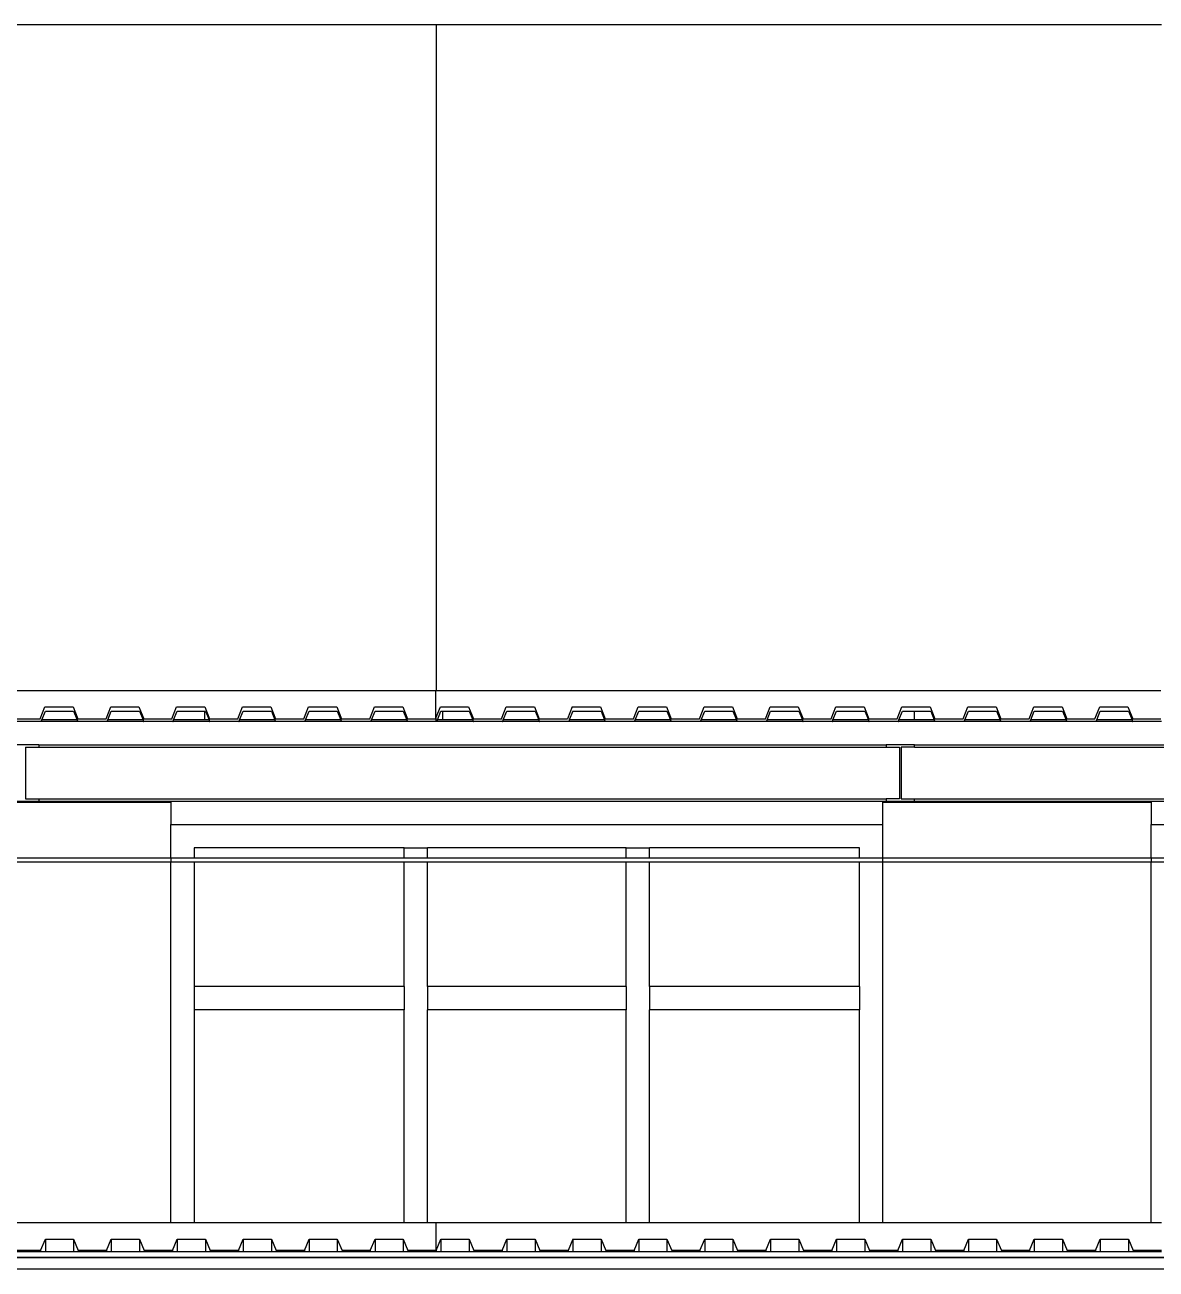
# Model space of a CAD drawing. Extents: x -92 to 92, y -11 to 21.
# Drawn here: x 50.28 to 55.13, y 10.2 to 15.53 of the extents above; entities that cross this region are included whole.
import ezdxf

# ---------------------------------------------------------------- set-up
doc = ezdxf.new("R2010")
doc.units = 0
doc.layers.get('0').update_dxf_attribs({"linetype": 'CONTINUOUS'})

msp = doc.modelspace()

# ---------------------------------------------------------------- linework, layer by layer
for p, q in [((52.0433, 15.5315), (48.9368, 15.5315)), ((52.0433, 15.5315), (52.0433, 12.6806)), ((55.1499, 15.5315), (52.0433, 15.5315)), ((48.9368, 12.6806), (52.041, 12.6806)), ((52.041, 12.5606), (52.041, 12.6806)), ((52.041, 12.6806), (52.0433, 12.6806)), ((52.0433, 12.6806), (55.1475, 12.6806)), ((50.3465, 12.5606), (50.3667, 12.6106)), ((50.3538, 12.5549), (50.369, 12.5921)), ((50.3667, 12.6106), (50.4877, 12.6106)), ((50.369, 12.5921), (50.4901, 12.5921)), ((50.4877, 12.6106), (50.5079, 12.5606)), ((50.4901, 12.5921), (50.5053, 12.5549)), ((50.6289, 12.5606), (50.6491, 12.6106)), ((50.6362, 12.5549), (50.6514, 12.5921)), ((50.6491, 12.6106), (50.7701, 12.6106)), ((50.6514, 12.5921), (50.7725, 12.5921)), ((50.7701, 12.6106), (50.7903, 12.5606)), ((50.7725, 12.5921), (50.7877, 12.5549)), ((50.9113, 12.5606), (50.9315, 12.6106)), ((50.9186, 12.5549), (50.9339, 12.5921)), ((50.9315, 12.6106), (51.0525, 12.6106)), ((50.9339, 12.5921), (51.0508, 12.5921)), ((51.0508, 12.5921), (51.0508, 12.5549)), ((51.0508, 12.5921), (51.0549, 12.5921)), ((51.0525, 12.6106), (51.0727, 12.5606)), ((51.0549, 12.5921), (51.0701, 12.5549)), ((51.1937, 12.5606), (51.2139, 12.6106)), ((51.201, 12.5549), (51.2163, 12.5921)), ((51.2139, 12.6106), (51.335, 12.6106)), ((51.2163, 12.5921), (51.3373, 12.5921)), ((51.335, 12.6106), (51.3551, 12.5606)), ((51.3373, 12.5921), (51.3525, 12.5549)), ((51.4762, 12.5606), (51.4963, 12.6106)), ((51.4834, 12.5549), (51.4987, 12.5921)), ((51.4963, 12.6106), (51.6174, 12.6106)), ((51.4987, 12.5921), (51.6197, 12.5921)), ((51.6174, 12.6106), (51.6375, 12.5606)), ((51.6197, 12.5921), (51.635, 12.5549)), ((51.7586, 12.5606), (51.7787, 12.6106)), ((51.7658, 12.5549), (51.7811, 12.5921)), ((51.7787, 12.6106), (51.8998, 12.6106)), ((51.7811, 12.5921), (51.9021, 12.5921)), ((51.8998, 12.6106), (51.92, 12.5606)), ((51.9021, 12.5921), (51.9174, 12.5549)), ((52.0433, 12.5664), (52.0612, 12.6106)), ((52.0483, 12.5549), (52.0635, 12.5921)), ((52.0612, 12.6106), (52.1822, 12.6106)), ((52.0635, 12.5921), (52.0708, 12.5921)), ((52.0708, 12.5921), (52.0708, 12.5549)), ((52.0708, 12.5921), (52.1845, 12.5921)), ((52.1822, 12.6106), (52.2024, 12.5606)), ((52.1845, 12.5921), (52.1998, 12.5549)), ((52.3234, 12.5606), (52.3436, 12.6106)), ((52.3307, 12.5549), (52.3459, 12.5921)), ((52.3436, 12.6106), (52.4646, 12.6106)), ((52.3459, 12.5921), (52.467, 12.5921)), ((52.4646, 12.6106), (52.4848, 12.5606)), ((52.467, 12.5921), (52.4822, 12.5549)), ((52.626, 12.6106), (52.6058, 12.5606)), ((52.6283, 12.5921), (52.6131, 12.5549)), ((52.626, 12.6106), (52.747, 12.6106)), ((52.6283, 12.5921), (52.7494, 12.5921)), ((52.747, 12.6106), (52.7672, 12.5606)), ((52.7494, 12.5921), (52.7646, 12.5549)), ((52.8882, 12.5606), (52.9084, 12.6106)), ((52.8955, 12.5549), (52.9107, 12.5921)), ((52.9084, 12.6106), (53.0294, 12.6106)), ((52.9107, 12.5921), (53.0318, 12.5921)), ((53.0294, 12.6106), (53.0496, 12.5606)), ((53.0318, 12.5921), (53.047, 12.5549)), ((53.1706, 12.5606), (53.1908, 12.6106)), ((53.1779, 12.5549), (53.1932, 12.5921)), ((53.1908, 12.6106), (53.3118, 12.6106)), ((53.1932, 12.5921), (53.3142, 12.5921)), ((53.3118, 12.6106), (53.332, 12.5606)), ((53.3142, 12.5921), (53.3294, 12.5549)), ((53.4531, 12.5606), (53.4732, 12.6106)), ((53.4603, 12.5549), (53.4756, 12.5921)), ((53.4732, 12.6106), (53.5943, 12.6106)), ((53.4756, 12.5921), (53.5966, 12.5921)), ((53.5943, 12.6106), (53.6144, 12.5606)), ((53.5966, 12.5921), (53.6119, 12.5549)), ((53.7355, 12.5606), (53.7556, 12.6106)), ((53.7427, 12.5549), (53.758, 12.5921)), ((53.7556, 12.6106), (53.8767, 12.6106)), ((53.758, 12.5921), (53.879, 12.5921)), ((53.8767, 12.6106), (53.8968, 12.5606)), ((53.879, 12.5921), (53.8943, 12.5549)), ((54.0179, 12.5606), (54.0381, 12.6106)), ((54.0252, 12.5549), (54.0404, 12.5921)), ((54.0381, 12.6106), (54.1591, 12.6106)), ((54.0404, 12.5921), (54.0913, 12.5921)), ((54.0913, 12.5549), (54.0913, 12.5921)), ((54.0913, 12.5921), (54.1614, 12.5921)), ((54.1591, 12.6106), (54.1793, 12.5606)), ((54.1614, 12.5921), (54.1767, 12.5549)), ((54.3003, 12.5606), (54.3205, 12.6106)), ((54.3076, 12.5549), (54.3228, 12.5921)), ((54.3205, 12.6106), (54.4415, 12.6106)), ((54.3228, 12.5921), (54.4439, 12.5921)), ((54.4415, 12.6106), (54.4617, 12.5606)), ((54.4439, 12.5921), (54.4591, 12.5549)), ((54.5827, 12.5606), (54.6029, 12.6106)), ((54.59, 12.5549), (54.6052, 12.5921)), ((54.6029, 12.6106), (54.7239, 12.6106)), ((54.6052, 12.5921), (54.7263, 12.5921)), ((54.7239, 12.6106), (54.7441, 12.5606)), ((54.7263, 12.5921), (54.7415, 12.5549)), ((54.8651, 12.5606), (54.8853, 12.6106)), ((54.8724, 12.5549), (54.8876, 12.5921)), ((54.8853, 12.6106), (55.0063, 12.6106)), ((54.8876, 12.5921), (55.0087, 12.5921)), ((55.0063, 12.6106), (55.0265, 12.5606)), ((55.0087, 12.5921), (55.0239, 12.5549)), ((50.2255, 12.5606), (50.3465, 12.5606)), ((50.351, 12.548), (50.2257, 12.548)), ((50.351, 12.548), (50.3514, 12.5491)), ((50.5081, 12.548), (50.351, 12.548)), ((50.3514, 12.5491), (50.3538, 12.5549)), ((50.5077, 12.5491), (50.3514, 12.5491)), ((50.5053, 12.5549), (50.3538, 12.5549)), ((50.5053, 12.5549), (50.5077, 12.5491)), ((50.5077, 12.5491), (50.5081, 12.548)), ((50.5079, 12.5606), (50.6289, 12.5606)), ((50.6334, 12.548), (50.5081, 12.548)), ((50.6334, 12.548), (50.6338, 12.5491)), ((50.7905, 12.548), (50.6334, 12.548)), ((50.6338, 12.5491), (50.6362, 12.5549)), ((50.7901, 12.5491), (50.6338, 12.5491)), ((50.7877, 12.5549), (50.6362, 12.5549)), ((50.7877, 12.5549), (50.7901, 12.5491)), ((50.7901, 12.5491), (50.7905, 12.548)), ((50.7903, 12.5606), (50.9113, 12.5606)), ((50.9158, 12.548), (50.7905, 12.548)), ((50.9158, 12.548), (50.9162, 12.5491)), ((51.0729, 12.548), (50.9158, 12.548)), ((50.9162, 12.5491), (50.9186, 12.5549)), ((51.0725, 12.5491), (50.9162, 12.5491)), ((51.0508, 12.5549), (50.9186, 12.5549)), ((51.0701, 12.5549), (51.0508, 12.5549)), ((51.0701, 12.5549), (51.0725, 12.5491)), ((51.0725, 12.5491), (51.0729, 12.548)), ((51.0727, 12.5606), (51.1937, 12.5606)), ((51.1982, 12.548), (51.0729, 12.548)), ((51.1982, 12.548), (51.1987, 12.5491)), ((51.3554, 12.548), (51.1982, 12.548)), ((51.1987, 12.5491), (51.201, 12.5549)), ((51.3549, 12.5491), (51.1987, 12.5491)), ((51.3525, 12.5549), (51.201, 12.5549)), ((51.3525, 12.5549), (51.3549, 12.5491)), ((51.3549, 12.5491), (51.3554, 12.548)), ((51.3551, 12.5606), (51.4762, 12.5606)), ((51.4806, 12.548), (51.3554, 12.548)), ((51.4806, 12.548), (51.4811, 12.5491)), ((51.6378, 12.548), (51.4806, 12.548)), ((51.4811, 12.5491), (51.4834, 12.5549)), ((51.6373, 12.5491), (51.4811, 12.5491)), ((51.635, 12.5549), (51.4834, 12.5549)), ((51.635, 12.5549), (51.6373, 12.5491)), ((51.6373, 12.5491), (51.6378, 12.548)), ((51.6375, 12.5606), (51.7586, 12.5606)), ((51.763, 12.548), (51.6378, 12.548)), ((51.763, 12.548), (51.7635, 12.5491)), ((51.9202, 12.548), (51.763, 12.548)), ((51.7635, 12.5491), (51.7658, 12.5549)), ((51.9197, 12.5491), (51.7635, 12.5491)), ((51.9174, 12.5549), (51.7658, 12.5549)), ((51.9174, 12.5549), (51.9197, 12.5491)), ((51.9197, 12.5491), (51.9202, 12.548)), ((51.92, 12.5606), (52.041, 12.5606)), ((52.0433, 12.548), (51.9202, 12.548)), ((52.041, 12.5606), (52.0433, 12.5664)), ((52.0433, 12.548), (52.0433, 12.5664)), ((52.0455, 12.548), (52.0433, 12.548)), ((52.0455, 12.548), (52.0459, 12.5491)), ((52.2026, 12.548), (52.0455, 12.548)), ((52.0459, 12.5491), (52.0483, 12.5549)), ((52.2021, 12.5491), (52.0459, 12.5491)), ((52.0708, 12.5549), (52.0483, 12.5549)), ((52.1998, 12.5549), (52.0708, 12.5549)), ((52.1998, 12.5549), (52.2021, 12.5491)), ((52.2021, 12.5491), (52.2026, 12.548)), ((52.2024, 12.5606), (52.3234, 12.5606)), ((52.3279, 12.548), (52.2026, 12.548)), ((52.3279, 12.548), (52.3283, 12.5491)), ((52.485, 12.548), (52.3279, 12.548)), ((52.3283, 12.5491), (52.3307, 12.5549)), ((52.4846, 12.5491), (52.3283, 12.5491)), ((52.4822, 12.5549), (52.3307, 12.5549)), ((52.4822, 12.5549), (52.4846, 12.5491)), ((52.4846, 12.5491), (52.485, 12.548)), ((52.4848, 12.5606), (52.6058, 12.5606)), ((52.6103, 12.548), (52.485, 12.548)), ((52.6107, 12.5491), (52.6103, 12.548)), ((52.7674, 12.548), (52.6103, 12.548)), ((52.6131, 12.5549), (52.6107, 12.5491)), ((52.767, 12.5491), (52.6107, 12.5491)), ((52.7646, 12.5549), (52.6131, 12.5549)), ((52.7646, 12.5549), (52.767, 12.5491)), ((52.767, 12.5491), (52.7674, 12.548)), ((52.7672, 12.5606), (52.8882, 12.5606)), ((52.8927, 12.548), (52.7674, 12.548)), ((52.8927, 12.548), (52.8931, 12.5491)), ((53.0498, 12.548), (52.8927, 12.548)), ((52.8931, 12.5491), (52.8955, 12.5549)), ((53.0494, 12.5491), (52.8931, 12.5491)), ((53.047, 12.5549), (52.8955, 12.5549)), ((53.047, 12.5549), (53.0494, 12.5491)), ((53.0494, 12.5491), (53.0498, 12.548)), ((53.0496, 12.5606), (53.1706, 12.5606)), ((53.1751, 12.548), (53.0498, 12.548)), ((53.1751, 12.548), (53.1756, 12.5491)), ((53.3323, 12.548), (53.1751, 12.548)), ((53.1756, 12.5491), (53.1779, 12.5549)), ((53.3318, 12.5491), (53.1756, 12.5491)), ((53.3294, 12.5549), (53.1779, 12.5549)), ((53.3294, 12.5549), (53.3318, 12.5491)), ((53.3318, 12.5491), (53.3323, 12.548)), ((53.332, 12.5606), (53.4531, 12.5606)), ((53.4575, 12.548), (53.3323, 12.548)), ((53.4575, 12.548), (53.458, 12.5491)), ((53.6147, 12.548), (53.4575, 12.548)), ((53.458, 12.5491), (53.4603, 12.5549)), ((53.6142, 12.5491), (53.458, 12.5491)), ((53.6119, 12.5549), (53.4603, 12.5549)), ((53.6119, 12.5549), (53.6142, 12.5491)), ((53.6142, 12.5491), (53.6147, 12.548)), ((53.6144, 12.5606), (53.7355, 12.5606)), ((53.7399, 12.548), (53.6147, 12.548)), ((53.7399, 12.548), (53.7404, 12.5491)), ((53.8971, 12.548), (53.7399, 12.548)), ((53.7404, 12.5491), (53.7427, 12.5549)), ((53.8966, 12.5491), (53.7404, 12.5491)), ((53.8943, 12.5549), (53.7427, 12.5549)), ((53.8943, 12.5549), (53.8966, 12.5491)), ((53.8966, 12.5491), (53.8971, 12.548)), ((53.8968, 12.5606), (54.0179, 12.5606)), ((54.0223, 12.548), (53.8971, 12.548)), ((54.0223, 12.548), (54.0228, 12.5491)), ((54.1795, 12.548), (54.0223, 12.548)), ((54.0228, 12.5491), (54.0252, 12.5549)), ((54.179, 12.5491), (54.0228, 12.5491)), ((54.0913, 12.5549), (54.0252, 12.5549)), ((54.1767, 12.5549), (54.0913, 12.5549)), ((54.1767, 12.5549), (54.179, 12.5491)), ((54.179, 12.5491), (54.1795, 12.548)), ((54.1793, 12.5606), (54.3003, 12.5606)), ((54.3048, 12.548), (54.1795, 12.548)), ((54.3048, 12.548), (54.3052, 12.5491)), ((54.4619, 12.548), (54.3048, 12.548)), ((54.3052, 12.5491), (54.3076, 12.5549)), ((54.4615, 12.5491), (54.3052, 12.5491)), ((54.4591, 12.5549), (54.3076, 12.5549)), ((54.4591, 12.5549), (54.4615, 12.5491)), ((54.4615, 12.5491), (54.4619, 12.548)), ((54.4617, 12.5606), (54.5827, 12.5606)), ((54.5872, 12.548), (54.4619, 12.548)), ((54.5872, 12.548), (54.5876, 12.5491)), ((54.7443, 12.548), (54.5872, 12.548)), ((54.5876, 12.5491), (54.59, 12.5549)), ((54.7439, 12.5491), (54.5876, 12.5491)), ((54.7415, 12.5549), (54.59, 12.5549)), ((54.7415, 12.5549), (54.7439, 12.5491)), ((54.7439, 12.5491), (54.7443, 12.548)), ((54.7441, 12.5606), (54.8651, 12.5606)), ((54.8696, 12.548), (54.7443, 12.548)), ((54.8696, 12.548), (54.87, 12.5491)), ((55.0267, 12.548), (54.8696, 12.548)), ((54.87, 12.5491), (54.8724, 12.5549)), ((55.0263, 12.5491), (54.87, 12.5491)), ((55.0239, 12.5549), (54.8724, 12.5549)), ((55.0239, 12.5549), (55.0263, 12.5491)), ((55.0263, 12.5491), (55.0267, 12.548)), ((55.0265, 12.5606), (55.1475, 12.5606)), ((55.1499, 12.548), (55.0267, 12.548)), ((50.3413, 12.448), (50.2213, 12.448)), ((50.2844, 12.4382), (50.3413, 12.4382)), ((50.2844, 12.4382), (50.2844, 12.2178)), ((50.3413, 12.448), (53.9713, 12.448)), ((50.3413, 12.448), (50.3413, 12.4382)), ((50.3413, 12.4382), (53.9713, 12.4382)), ((53.9713, 12.448), (53.9713, 12.4382)), ((54.0913, 12.448), (53.9713, 12.448)), ((53.9713, 12.4382), (54.0282, 12.4382)), ((54.0282, 12.4382), (54.0282, 12.2178)), ((54.0344, 12.4382), (54.0344, 12.2178)), ((54.0913, 12.4382), (54.0344, 12.4382)), ((54.0913, 12.4382), (54.0913, 12.448)), ((54.0913, 12.448), (57.7213, 12.448)), ((54.0913, 12.4382), (57.7213, 12.4382)), ((49.7563, 12.2037), (50.9063, 12.2037)), ((50.2213, 12.208), (50.3413, 12.208)), ((50.2844, 12.2178), (50.3413, 12.2178)), ((50.3413, 12.2178), (53.9713, 12.2178)), ((50.3413, 12.2178), (50.3413, 12.208)), ((50.3413, 12.208), (53.9713, 12.208)), ((50.9063, 12.2037), (50.9063, 12.108)), ((53.9563, 12.2037), (55.1063, 12.2037)), ((53.9563, 12.108), (53.9563, 12.2037)), ((53.9713, 12.2178), (53.9713, 12.208)), ((54.0282, 12.2178), (53.9713, 12.2178)), ((53.9713, 12.208), (54.0913, 12.208)), ((54.0344, 12.2178), (54.0913, 12.2178)), ((54.0913, 12.208), (54.0913, 12.2178)), ((54.0913, 12.2178), (57.6313, 12.2178)), ((54.0913, 12.208), (57.6313, 12.208)), ((55.1063, 12.2037), (55.1063, 12.108)), ((50.9063, 11.964), (50.9063, 12.108)), ((50.9063, 12.108), (53.9563, 12.108)), ((53.9563, 11.964), (53.9563, 12.108)), ((55.1063, 11.964), (55.1063, 12.108)), ((55.1063, 12.108), (57.1063, 12.108)), ((51.0063, 12.008), (51.0063, 11.964)), ((51.9063, 12.008), (51.0063, 12.008)), ((51.9063, 12.008), (52.0063, 12.008)), ((51.9063, 11.964), (51.9063, 12.008)), ((52.0063, 11.964), (52.0063, 12.008)), ((52.8563, 12.008), (52.0063, 12.008)), ((52.8563, 12.008), (52.9563, 12.008)), ((52.8563, 11.964), (52.8563, 12.008)), ((52.9563, 11.964), (52.9563, 12.008)), ((53.8563, 12.008), (52.9563, 12.008)), ((53.8563, 11.964), (53.8563, 12.008)), ((49.7563, 11.964), (50.9063, 11.964)), ((49.7563, 11.948), (50.9063, 11.948)), ((50.9063, 11.964), (50.9063, 11.948)), ((50.9063, 11.964), (51.0063, 11.964)), ((50.9063, 10.4015), (50.9063, 11.948)), ((50.9063, 11.948), (51.0063, 11.948)), ((51.0063, 11.964), (51.9063, 11.964)), ((51.0063, 11.948), (51.0063, 11.4137)), ((51.0063, 11.948), (51.9063, 11.948)), ((51.9063, 11.964), (52.0063, 11.964)), ((51.9063, 11.4137), (51.9063, 11.948)), ((51.9063, 11.948), (52.0063, 11.948)), ((52.0063, 11.964), (52.8563, 11.964)), ((52.0063, 11.4137), (52.0063, 11.948)), ((52.0063, 11.948), (52.8563, 11.948)), ((52.8563, 11.964), (52.9563, 11.964)), ((52.8563, 11.4137), (52.8563, 11.948)), ((52.8563, 11.948), (52.9563, 11.948)), ((52.9563, 11.964), (53.8563, 11.964)), ((52.9563, 11.4137), (52.9563, 11.948)), ((52.9563, 11.948), (53.8563, 11.948)), ((53.8563, 11.964), (53.9563, 11.964)), ((53.8563, 11.4137), (53.8563, 11.948)), ((53.8563, 11.948), (53.9563, 11.948)), ((53.9563, 11.948), (53.9563, 11.964)), ((53.9563, 11.964), (55.1063, 11.964)), ((53.9563, 10.4015), (53.9563, 11.948)), ((53.9563, 11.948), (55.1063, 11.948)), ((55.1063, 11.964), (55.1063, 11.948)), ((55.1063, 11.964), (55.2063, 11.964)), ((55.1063, 10.4015), (55.1063, 11.948)), ((55.1063, 11.948), (55.2063, 11.948)), ((51.9063, 11.4137), (51.0063, 11.4137)), ((51.0063, 11.4137), (51.0063, 11.3137)), ((51.9063, 11.4137), (51.9063, 11.3137)), ((52.8563, 11.4137), (52.0063, 11.4137)), ((52.0063, 11.4137), (52.0063, 11.3137)), ((52.8563, 11.4137), (52.8563, 11.3137)), ((53.8563, 11.4137), (52.9563, 11.4137)), ((52.9563, 11.4137), (52.9563, 11.3137)), ((53.8563, 11.4137), (53.8563, 11.3137)), ((51.9063, 11.3137), (51.0063, 11.3137)), ((51.0063, 11.3137), (51.0063, 10.4015)), ((51.9063, 10.4015), (51.9063, 11.3137)), ((52.8563, 11.3137), (52.0063, 11.3137)), ((52.0063, 10.4015), (52.0063, 11.3137)), ((52.8563, 10.4015), (52.8563, 11.3137)), ((53.8563, 11.3137), (52.9563, 11.3137)), ((52.9563, 10.4015), (52.9563, 11.3137)), ((53.8563, 10.4015), (53.8563, 11.3137)), ((50.9063, 10.4015), (49.7563, 10.4015)), ((51.0063, 10.4015), (50.9063, 10.4015)), ((51.9063, 10.4015), (51.0063, 10.4015)), ((52.0063, 10.4015), (51.9063, 10.4015)), ((52.0433, 10.4015), (52.0063, 10.4015)), ((52.0433, 10.2831), (52.0433, 10.4015)), ((52.8563, 10.4015), (52.0433, 10.4015)), ((52.9563, 10.4015), (52.8563, 10.4015)), ((53.8563, 10.4015), (52.9563, 10.4015)), ((53.9563, 10.4015), (53.8563, 10.4015)), ((55.1063, 10.4015), (53.9563, 10.4015)), ((55.1499, 10.4015), (55.1063, 10.4015)), ((50.3489, 10.2831), (50.2278, 10.2831)), ((50.3489, 10.2831), (50.369, 10.3324)), ((50.3489, 10.2831), (50.3489, 10.2775)), ((50.369, 10.3324), (50.369, 10.2775)), ((50.369, 10.3324), (50.4901, 10.3324)), ((50.4901, 10.3324), (50.4901, 10.2775)), ((50.4901, 10.3324), (50.5102, 10.2831)), ((50.5102, 10.2831), (50.5102, 10.2775)), ((50.6313, 10.2831), (50.5102, 10.2831)), ((50.6313, 10.2831), (50.6514, 10.3324)), ((50.6313, 10.2831), (50.6313, 10.2775)), ((50.6514, 10.3324), (50.6514, 10.2775)), ((50.6514, 10.3324), (50.7725, 10.3324)), ((50.7725, 10.3324), (50.7725, 10.2775)), ((50.7725, 10.3324), (50.7926, 10.2831)), ((50.7926, 10.2831), (50.7926, 10.2775)), ((50.9137, 10.2831), (50.7926, 10.2831)), ((50.9137, 10.2831), (50.9339, 10.3324)), ((50.9137, 10.2831), (50.9137, 10.2775)), ((50.9339, 10.3324), (50.9339, 10.2775)), ((50.9339, 10.3324), (51.0549, 10.3324)), ((51.0549, 10.3324), (51.0549, 10.2775)), ((51.0549, 10.3324), (51.0751, 10.2831)), ((51.0751, 10.2831), (51.0751, 10.2775)), ((51.1961, 10.2831), (51.0751, 10.2831)), ((51.1961, 10.2831), (51.2163, 10.3324)), ((51.1961, 10.2831), (51.1961, 10.2775)), ((51.2163, 10.3324), (51.2163, 10.2775)), ((51.2163, 10.3324), (51.3373, 10.3324)), ((51.3373, 10.3324), (51.3373, 10.2775)), ((51.3373, 10.3324), (51.3575, 10.2831)), ((51.3575, 10.2831), (51.3575, 10.2775)), ((51.4785, 10.2831), (51.3575, 10.2831)), ((51.4785, 10.2831), (51.4987, 10.3324)), ((51.4785, 10.2831), (51.4785, 10.2775)), ((51.4987, 10.3324), (51.4987, 10.2775)), ((51.4987, 10.3324), (51.6197, 10.3324)), ((51.6197, 10.3324), (51.6197, 10.2775)), ((51.6197, 10.3324), (51.6399, 10.2831)), ((51.6399, 10.2831), (51.6399, 10.2775)), ((51.7609, 10.2831), (51.6399, 10.2831)), ((51.7609, 10.2831), (51.7811, 10.3324)), ((51.7609, 10.2831), (51.7609, 10.2775)), ((51.7811, 10.3324), (51.7811, 10.2775)), ((51.7811, 10.3324), (51.9021, 10.3324)), ((51.9021, 10.3324), (51.9021, 10.2775)), ((51.9021, 10.3324), (51.9223, 10.2831)), ((51.9223, 10.2831), (51.9223, 10.2775)), ((52.0433, 10.2831), (51.9223, 10.2831)), ((52.0433, 10.2831), (52.0635, 10.3324)), ((52.0433, 10.2831), (52.0433, 10.2775)), ((52.0635, 10.3324), (52.1845, 10.3324)), ((52.0635, 10.3324), (52.0635, 10.2775)), ((52.1845, 10.3324), (52.2047, 10.2831)), ((52.1845, 10.3324), (52.1845, 10.2775)), ((52.3257, 10.2831), (52.2047, 10.2831)), ((52.2047, 10.2831), (52.2047, 10.2775)), ((52.3257, 10.2831), (52.3459, 10.3324)), ((52.3257, 10.2831), (52.3257, 10.2775)), ((52.3459, 10.3324), (52.467, 10.3324)), ((52.3459, 10.3324), (52.3459, 10.2775)), ((52.467, 10.3324), (52.4871, 10.2831)), ((52.467, 10.3324), (52.467, 10.2775)), ((52.6082, 10.2831), (52.4871, 10.2831)), ((52.4871, 10.2831), (52.4871, 10.2775)), ((52.6283, 10.3324), (52.6082, 10.2831)), ((52.6082, 10.2831), (52.6082, 10.2775)), ((52.6283, 10.3324), (52.6283, 10.2775)), ((52.6283, 10.3324), (52.7494, 10.3324)), ((52.7494, 10.3324), (52.7494, 10.2775)), ((52.7494, 10.3324), (52.7695, 10.2831)), ((52.7695, 10.2831), (52.7695, 10.2775)), ((52.8906, 10.2831), (52.7695, 10.2831)), ((52.8906, 10.2831), (52.9107, 10.3324)), ((52.8906, 10.2831), (52.8906, 10.2775)), ((52.9107, 10.3324), (52.9107, 10.2775)), ((52.9107, 10.3324), (53.0318, 10.3324)), ((53.0318, 10.3324), (53.0318, 10.2775)), ((53.0318, 10.3324), (53.052, 10.2831)), ((53.052, 10.2831), (53.052, 10.2775)), ((53.173, 10.2831), (53.052, 10.2831)), ((53.173, 10.2831), (53.1932, 10.3324)), ((53.173, 10.2831), (53.173, 10.2775)), ((53.1932, 10.3324), (53.1932, 10.2775)), ((53.1932, 10.3324), (53.3142, 10.3324)), ((53.3142, 10.3324), (53.3142, 10.2775)), ((53.3142, 10.3324), (53.3344, 10.2831)), ((53.3344, 10.2831), (53.3344, 10.2775)), ((53.4554, 10.2831), (53.3344, 10.2831)), ((53.4554, 10.2831), (53.4756, 10.3324)), ((53.4554, 10.2831), (53.4554, 10.2775)), ((53.4756, 10.3324), (53.4756, 10.2775)), ((53.4756, 10.3324), (53.5966, 10.3324)), ((53.5966, 10.3324), (53.5966, 10.2775)), ((53.5966, 10.3324), (53.6168, 10.2831)), ((53.6168, 10.2831), (53.6168, 10.2775)), ((53.7378, 10.2831), (53.6168, 10.2831)), ((53.7378, 10.2831), (53.758, 10.3324)), ((53.7378, 10.2831), (53.7378, 10.2775)), ((53.758, 10.3324), (53.758, 10.2775)), ((53.758, 10.3324), (53.879, 10.3324)), ((53.879, 10.3324), (53.879, 10.2775)), ((53.879, 10.3324), (53.8992, 10.2831)), ((53.8992, 10.2831), (53.8992, 10.2775)), ((54.0202, 10.2831), (53.8992, 10.2831)), ((54.0202, 10.2831), (54.0404, 10.3324)), ((54.0202, 10.2831), (54.0202, 10.2775)), ((54.0404, 10.3324), (54.0404, 10.2775)), ((54.0404, 10.3324), (54.1614, 10.3324)), ((54.1614, 10.3324), (54.1614, 10.2775)), ((54.1614, 10.3324), (54.1816, 10.2831)), ((54.1816, 10.2831), (54.1816, 10.2775)), ((54.3026, 10.2831), (54.1816, 10.2831)), ((54.3026, 10.2831), (54.3228, 10.3324)), ((54.3026, 10.2831), (54.3026, 10.2775)), ((54.3228, 10.3324), (54.3228, 10.2775)), ((54.3228, 10.3324), (54.4439, 10.3324)), ((54.4439, 10.3324), (54.4439, 10.2775)), ((54.4439, 10.3324), (54.464, 10.2831)), ((54.464, 10.2831), (54.464, 10.2775)), ((54.5851, 10.2831), (54.464, 10.2831)), ((54.5851, 10.2831), (54.6052, 10.3324)), ((54.5851, 10.2831), (54.5851, 10.2775)), ((54.6052, 10.3324), (54.6052, 10.2775)), ((54.6052, 10.3324), (54.7263, 10.3324)), ((54.7263, 10.3324), (54.7263, 10.2775)), ((54.7263, 10.3324), (54.7464, 10.2831)), ((54.7464, 10.2831), (54.7464, 10.2775)), ((54.8675, 10.2831), (54.7464, 10.2831)), ((54.8675, 10.2831), (54.8876, 10.3324)), ((54.8675, 10.2831), (54.8675, 10.2775)), ((54.8876, 10.3324), (54.8876, 10.2775)), ((54.8876, 10.3324), (55.0087, 10.3324)), ((55.0087, 10.3324), (55.0087, 10.2775)), ((55.0087, 10.3324), (55.0289, 10.2831)), ((55.0289, 10.2831), (55.0289, 10.2775)), ((55.1499, 10.2831), (55.0289, 10.2831)), ((60.5359, 10.2528), (42.8413, 10.2528)), ((60.5359, 10.252), (42.8413, 10.252)), ((50.3489, 10.2775), (50.2278, 10.2775)), ((50.369, 10.2775), (50.3489, 10.2775)), ((50.4901, 10.2775), (50.369, 10.2775)), ((50.5102, 10.2775), (50.4901, 10.2775)), ((50.6313, 10.2775), (50.5102, 10.2775)), ((50.6514, 10.2775), (50.6313, 10.2775)), ((50.7725, 10.2775), (50.6514, 10.2775)), ((50.7926, 10.2775), (50.7725, 10.2775)), ((50.9137, 10.2775), (50.7926, 10.2775)), ((50.9339, 10.2775), (50.9137, 10.2775)), ((51.0549, 10.2775), (50.9339, 10.2775)), ((51.0751, 10.2775), (51.0549, 10.2775)), ((51.1961, 10.2775), (51.0751, 10.2775)), ((51.2163, 10.2775), (51.1961, 10.2775)), ((51.3373, 10.2775), (51.2163, 10.2775)), ((51.3575, 10.2775), (51.3373, 10.2775)), ((51.4785, 10.2775), (51.3575, 10.2775)), ((51.4987, 10.2775), (51.4785, 10.2775)), ((51.6197, 10.2775), (51.4987, 10.2775)), ((51.6399, 10.2775), (51.6197, 10.2775)), ((51.7609, 10.2775), (51.6399, 10.2775)), ((51.7811, 10.2775), (51.7609, 10.2775)), ((51.9021, 10.2775), (51.7811, 10.2775)), ((51.9223, 10.2775), (51.9021, 10.2775)), ((52.0433, 10.2775), (51.9223, 10.2775)), ((52.0635, 10.2775), (52.0433, 10.2775)), ((52.1845, 10.2775), (52.0635, 10.2775)), ((52.2047, 10.2775), (52.1845, 10.2775)), ((52.3257, 10.2775), (52.2047, 10.2775)), ((52.3459, 10.2775), (52.3257, 10.2775)), ((52.467, 10.2775), (52.3459, 10.2775)), ((52.4871, 10.2775), (52.467, 10.2775)), ((52.6082, 10.2775), (52.4871, 10.2775)), ((52.6283, 10.2775), (52.6082, 10.2775)), ((52.7494, 10.2775), (52.6283, 10.2775)), ((52.7695, 10.2775), (52.7494, 10.2775)), ((52.8906, 10.2775), (52.7695, 10.2775)), ((52.9107, 10.2775), (52.8906, 10.2775)), ((53.0318, 10.2775), (52.9107, 10.2775)), ((53.052, 10.2775), (53.0318, 10.2775)), ((53.173, 10.2775), (53.052, 10.2775)), ((53.1932, 10.2775), (53.173, 10.2775)), ((53.3142, 10.2775), (53.1932, 10.2775)), ((53.3344, 10.2775), (53.3142, 10.2775)), ((53.4554, 10.2775), (53.3344, 10.2775)), ((53.4756, 10.2775), (53.4554, 10.2775)), ((53.5966, 10.2775), (53.4756, 10.2775)), ((53.6168, 10.2775), (53.5966, 10.2775)), ((53.7378, 10.2775), (53.6168, 10.2775)), ((53.758, 10.2775), (53.7378, 10.2775)), ((53.879, 10.2775), (53.758, 10.2775)), ((53.8992, 10.2775), (53.879, 10.2775)), ((54.0202, 10.2775), (53.8992, 10.2775)), ((54.0404, 10.2775), (54.0202, 10.2775)), ((54.1614, 10.2775), (54.0404, 10.2775)), ((54.1816, 10.2775), (54.1614, 10.2775)), ((54.3026, 10.2775), (54.1816, 10.2775)), ((54.3228, 10.2775), (54.3026, 10.2775)), ((54.4439, 10.2775), (54.3228, 10.2775)), ((54.464, 10.2775), (54.4439, 10.2775)), ((54.5851, 10.2775), (54.464, 10.2775)), ((54.6052, 10.2775), (54.5851, 10.2775)), ((54.7263, 10.2775), (54.6052, 10.2775)), ((54.7464, 10.2775), (54.7263, 10.2775)), ((54.8675, 10.2775), (54.7464, 10.2775)), ((54.8876, 10.2775), (54.8675, 10.2775)), ((55.0087, 10.2775), (54.8876, 10.2775)), ((55.0289, 10.2775), (55.0087, 10.2775)), ((55.1499, 10.2775), (55.0289, 10.2775)), ((60.5359, 10.2035), (42.8413, 10.2035))]:
    msp.add_line(p, q)

doc.saveas('drawing.dxf')
